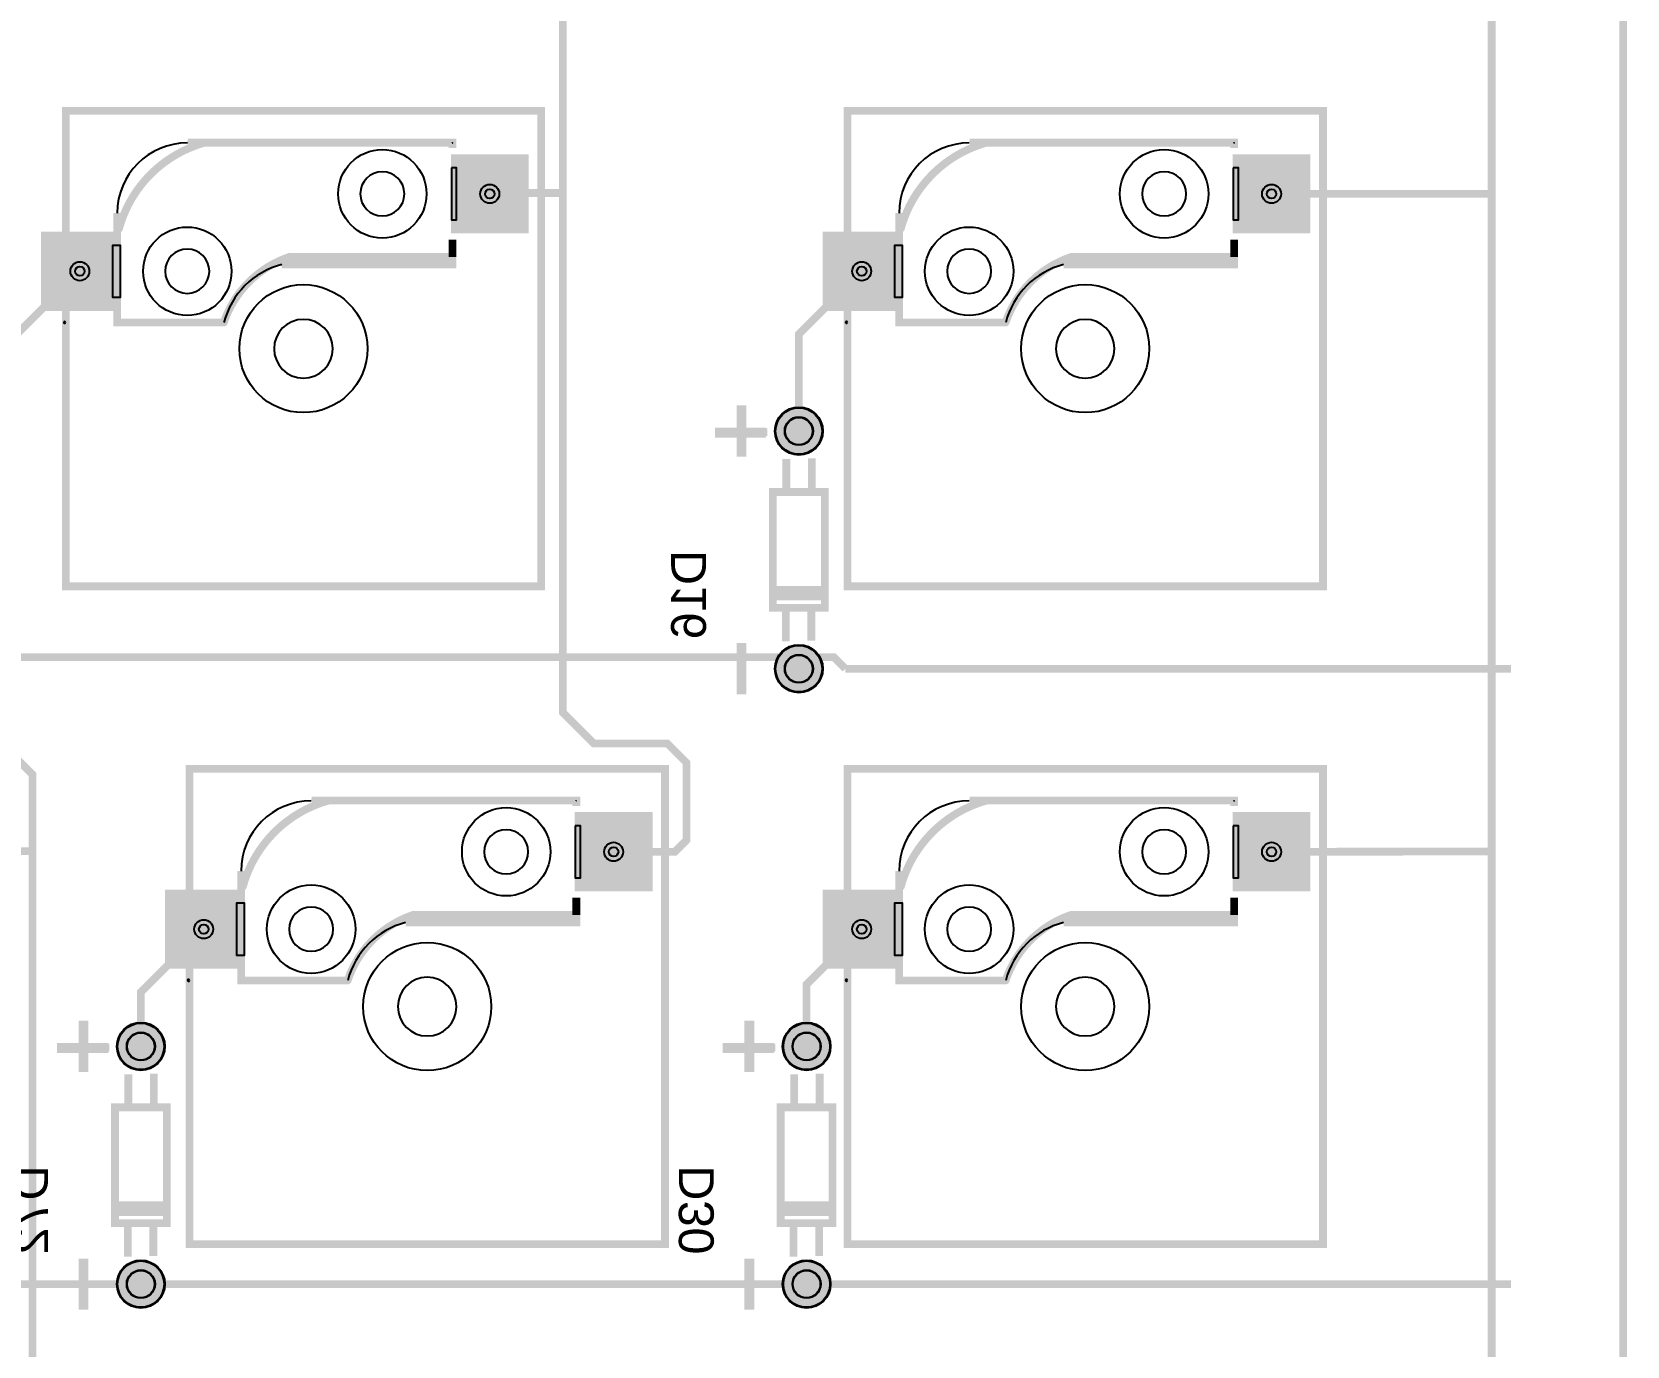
# Model space of a CAD drawing. Header units: millimetres. Extents: x -39 to 282, y -369 to -213.
# Drawn here: x 229.9 to 282.2, y -300.7 to -257.6 of the extents above; entities that cross this region are included whole.
import ezdxf

# ---------------------------------------------------------------- set-up
doc = ezdxf.new("R2010")
doc.units = ezdxf.units.MM
for name, color, linetype, true_color in [('BoardOutLine', 7, 'Continuous', 0xff00ff), ('BottomLayer', 7, 'Continuous', 0x0000ff), ('BottomPasteMaskLayer', 7, 'Continuous', 0x800000), ('BottomSilkLayer', 7, 'Continuous', 0x66cc33), ('BottomSolderMaskLayer', 7, 'Continuous', 0xaa00ff), ('Document', 7, 'Continuous', 0xffffff), ('Hole', 7, 'Continuous', 0x222222), ('Multi-Layer', 7, 'Continuous', 0xc0c0c0), ('TopLayer', 7, 'Continuous', 0xff0000), ('TopSilkLayer', 7, 'Continuous', 0xffcc00), ('TopSolderMaskLayer', 7, 'Continuous', 0x800080)]:
    doc.layers.add(name, color=color, linetype=linetype, true_color=true_color)
doc.styles.get("Standard").update_dxf_attribs({"font": 'arial.ttf'})

msp = doc.modelspace()

# ---------------------------------------------------------------- hatches: boundary and pattern name
at = {"layer": 'BottomLayer'}
for points in [[(243.625, -261.616), (246.125, -261.616), (246.125, -264.166), (243.625, -264.166)], [(269.279, -261.616), (271.779, -261.616), (271.779, -264.166), (269.279, -264.166)], [(243.776, -262.041), (243.776, -263.741), (245.376, -263.741), (245.376, -262.041), (243.776, -262.041)], [(269.43, -262.041), (269.43, -263.741), (271.03, -263.741), (271.03, -262.041), (269.43, -262.041)], [(230.175, -264.156), (232.675, -264.156), (232.675, -266.706), (230.175, -266.706)], [(255.83, -264.156), (258.33, -264.156), (258.33, -266.706), (255.83, -266.706)], [(230.926, -264.581), (230.926, -266.281), (232.526, -266.281), (232.526, -264.581), (230.926, -264.581)], [(256.58, -264.581), (256.58, -266.281), (258.18, -266.281), (258.18, -264.581), (256.58, -264.581)], [(247.689, -283.206), (250.189, -283.206), (250.189, -285.756), (247.689, -285.756)], [(247.84, -283.631), (247.84, -285.331), (249.44, -285.331), (249.44, -283.631), (247.84, -283.631)], [(269.279, -283.206), (271.779, -283.206), (271.779, -285.756), (269.279, -285.756)], [(269.43, -283.631), (269.43, -285.331), (271.03, -285.331), (271.03, -283.631), (269.43, -283.631)], [(234.239, -285.746), (236.739, -285.746), (236.739, -288.296), (234.239, -288.296)], [(255.83, -285.746), (258.33, -285.746), (258.33, -288.296), (255.83, -288.296)], [(234.99, -286.171), (234.99, -287.871), (236.59, -287.871), (236.59, -286.171), (234.99, -286.171)], [(256.58, -286.171), (256.58, -287.871), (258.18, -287.871), (258.18, -286.171), (256.58, -286.171)]]:
    msp.add_hatch(color=256, dxfattribs=at).paths.add_polyline_path(points)
at = {"layer": 'BottomPasteMaskLayer'}
for points in [[(243.625, -261.616), (246.125, -261.616), (246.125, -264.166), (243.625, -264.166)], [(269.279, -261.616), (271.779, -261.616), (271.779, -264.166), (269.279, -264.166)], [(230.175, -264.156), (232.675, -264.156), (232.675, -266.706), (230.175, -266.706)], [(255.83, -264.156), (258.33, -264.156), (258.33, -266.706), (255.83, -266.706)], [(247.689, -283.206), (250.189, -283.206), (250.189, -285.756), (247.689, -285.756)], [(269.279, -283.206), (271.779, -283.206), (271.779, -285.756), (269.279, -285.756)], [(234.239, -285.746), (236.739, -285.746), (236.739, -288.296), (234.239, -288.296)], [(255.83, -285.746), (258.33, -285.746), (258.33, -288.296), (255.83, -288.296)]]:
    msp.add_hatch(color=256, dxfattribs=at).paths.add_polyline_path(points)
at = {"layer": 'BottomSilkLayer'}
for points in [[(232.71, -264.159), (232.694, -264.158), (232.677, -264.155), (232.662, -264.15), (232.647, -264.142), (232.633, -264.133), (232.621, -264.122), (232.61, -264.11), (232.6, -264.096), (232.593, -264.081), (232.588, -264.065), (232.584, -264.049), (232.583, -264.032), (232.583, -264.032), (232.585, -264.014), (232.588, -263.997), (232.588, -263.997), (232.588, -263.997), (232.588, -263.997), (232.614, -263.907), (232.642, -263.818), (232.672, -263.729), (232.704, -263.641), (232.738, -263.554), (232.773, -263.468), (232.811, -263.382), (232.851, -263.297), (232.892, -263.213), (232.936, -263.131), (232.981, -263.049), (233.028, -262.968), (233.077, -262.888), (233.127, -262.809), (233.18, -262.732), (233.234, -262.656), (233.29, -262.581), (233.347, -262.507), (233.406, -262.434), (233.467, -262.363), (233.529, -262.294), (233.593, -262.225), (233.658, -262.158), (233.725, -262.093), (233.794, -262.029), (233.863, -261.967), (233.935, -261.906), (234.007, -261.847), (234.081, -261.789), (234.156, -261.734), (234.232, -261.68), (234.31, -261.627), (234.388, -261.577), (234.468, -261.528), (234.549, -261.481), (234.631, -261.435), (234.714, -261.392), (234.797, -261.351), (234.882, -261.311), (234.968, -261.273), (235.054, -261.237), (235.141, -261.204), (235.229, -261.172), (235.318, -261.142), (235.407, -261.114), (235.497, -261.088), (235.497, -261.088), (235.497, -261.088), (235.497, -261.088), (235.514, -261.084), (235.532, -261.083), (235.532, -261.083), (235.532, -261.083), (235.549, -261.084), (235.565, -261.088), (235.581, -261.093), (235.596, -261.1), (235.61, -261.11), (235.622, -261.12), (235.633, -261.133), (235.642, -261.147), (235.65, -261.162), (235.655, -261.177), (235.658, -261.194), (235.659, -261.21), (235.659, -261.21), (235.658, -261.227), (235.655, -261.243), (235.65, -261.259), (235.642, -261.274), (235.633, -261.288), (235.622, -261.3), (235.609, -261.311), (235.595, -261.32), (235.58, -261.328), (235.565, -261.333), (235.565, -261.333), (235.565, -261.333), (235.565, -261.333), (235.478, -261.358), (235.393, -261.385), (235.308, -261.413), (235.223, -261.444), (235.14, -261.477), (235.057, -261.511), (234.975, -261.548), (234.893, -261.586), (234.813, -261.626), (234.734, -261.668), (234.655, -261.712), (234.578, -261.758), (234.502, -261.805), (234.427, -261.854), (234.353, -261.905), (234.28, -261.958), (234.208, -262.012), (234.138, -262.067), (234.069, -262.125), (234.001, -262.184), (233.935, -262.244), (233.87, -262.306), (233.807, -262.37), (233.744, -262.435), (233.684, -262.501), (233.625, -262.569), (233.568, -262.638), (233.512, -262.708), (233.458, -262.78), (233.405, -262.853), (233.354, -262.927), (233.305, -263.002), (233.258, -263.078), (233.212, -263.155), (233.168, -263.234), (233.126, -263.313), (233.086, -263.393), (233.048, -263.475), (233.012, -263.557), (232.977, -263.639), (232.944, -263.723), (232.914, -263.807), (232.885, -263.892), (232.858, -263.978), (232.833, -264.064), (232.833, -264.064), (232.833, -264.064), (232.833, -264.064), (232.833, -264.064), (232.828, -264.08), (232.821, -264.095), (232.811, -264.109), (232.8, -264.122), (232.788, -264.133), (232.774, -264.142), (232.759, -264.149), (232.743, -264.155), (232.727, -264.158), (232.71, -264.159), (232.71, -264.159), (232.71, -264.159), (232.71, -264.159)], [(243.651, -261.084), (236.081, -261.084), (235.531, -261.084), (235.514, -261.085), (235.498, -261.088), (235.482, -261.093), (235.467, -261.101), (235.453, -261.11), (235.441, -261.121), (235.43, -261.133), (235.421, -261.147), (235.413, -261.162), (235.408, -261.178), (235.405, -261.194), (235.404, -261.211), (235.405, -261.227), (235.408, -261.243), (235.413, -261.259), (235.421, -261.274), (235.43, -261.288), (235.441, -261.3), (235.453, -261.311), (235.467, -261.321), (235.482, -261.328), (235.498, -261.333), (235.514, -261.336), (235.531, -261.338), (236.081, -261.338), (243.651, -261.338), (243.667, -261.336), (243.684, -261.333), (243.699, -261.328), (243.714, -261.321), (243.728, -261.311), (243.741, -261.3), (243.752, -261.288), (243.761, -261.274), (243.768, -261.259), (243.773, -261.243), (243.777, -261.227), (243.778, -261.211), (243.777, -261.194), (243.773, -261.178), (243.768, -261.162), (243.761, -261.147), (243.752, -261.133), (243.741, -261.121), (243.728, -261.11), (243.714, -261.101), (243.699, -261.093), (243.684, -261.088), (243.667, -261.085), (243.651, -261.084), (243.651, -261.084)], [(258.364, -264.159), (258.348, -264.158), (258.332, -264.155), (258.316, -264.15), (258.301, -264.142), (258.287, -264.133), (258.275, -264.122), (258.264, -264.11), (258.254, -264.096), (258.247, -264.081), (258.242, -264.065), (258.238, -264.049), (258.237, -264.032), (258.237, -264.032), (258.239, -264.014), (258.242, -263.997), (258.242, -263.997), (258.242, -263.997), (258.242, -263.997), (258.268, -263.907), (258.296, -263.818), (258.326, -263.729), (258.358, -263.641), (258.392, -263.554), (258.427, -263.468), (258.465, -263.382), (258.505, -263.297), (258.546, -263.213), (258.59, -263.131), (258.635, -263.049), (258.682, -262.968), (258.731, -262.888), (258.781, -262.809), (258.834, -262.732), (258.888, -262.656), (258.944, -262.581), (259.001, -262.507), (259.06, -262.434), (259.121, -262.363), (259.183, -262.294), (259.247, -262.225), (259.313, -262.158), (259.379, -262.093), (259.448, -262.029), (259.517, -261.967), (259.589, -261.906), (259.661, -261.847), (259.735, -261.789), (259.81, -261.734), (259.886, -261.68), (259.964, -261.627), (260.042, -261.577), (260.122, -261.528), (260.203, -261.481), (260.285, -261.435), (260.368, -261.392), (260.451, -261.351), (260.536, -261.311), (260.622, -261.273), (260.708, -261.237), (260.795, -261.204), (260.883, -261.172), (260.972, -261.142), (261.061, -261.114), (261.151, -261.088), (261.151, -261.088), (261.151, -261.088), (261.151, -261.088), (261.168, -261.084), (261.186, -261.083), (261.186, -261.083), (261.186, -261.083), (261.203, -261.084), (261.219, -261.088), (261.235, -261.093), (261.25, -261.1), (261.264, -261.11), (261.276, -261.12), (261.287, -261.133), (261.296, -261.147), (261.304, -261.162), (261.309, -261.177), (261.312, -261.194), (261.313, -261.21), (261.313, -261.21), (261.312, -261.227), (261.309, -261.243), (261.304, -261.259), (261.296, -261.274), (261.287, -261.288), (261.276, -261.3), (261.263, -261.311), (261.249, -261.32), (261.234, -261.328), (261.219, -261.333), (261.219, -261.333), (261.219, -261.333), (261.219, -261.333), (261.132, -261.358), (261.047, -261.385), (260.962, -261.413), (260.877, -261.444), (260.794, -261.477), (260.711, -261.511), (260.629, -261.548), (260.548, -261.586), (260.467, -261.626), (260.388, -261.668), (260.31, -261.712), (260.232, -261.758), (260.156, -261.805), (260.081, -261.854), (260.007, -261.905), (259.934, -261.958), (259.862, -262.012), (259.792, -262.067), (259.723, -262.125), (259.655, -262.184), (259.589, -262.244), (259.524, -262.306), (259.461, -262.37), (259.399, -262.435), (259.338, -262.501), (259.279, -262.569), (259.222, -262.638), (259.166, -262.708), (259.112, -262.78), (259.059, -262.853), (259.008, -262.927), (258.959, -263.002), (258.912, -263.078), (258.866, -263.155), (258.823, -263.234), (258.781, -263.313), (258.74, -263.393), (258.702, -263.475), (258.666, -263.557), (258.631, -263.639), (258.598, -263.723), (258.568, -263.807), (258.539, -263.892), (258.512, -263.978), (258.487, -264.064), (258.487, -264.064), (258.487, -264.064), (258.487, -264.064), (258.487, -264.064), (258.482, -264.08), (258.475, -264.095), (258.465, -264.109), (258.454, -264.122), (258.442, -264.133), (258.428, -264.142), (258.413, -264.149), (258.397, -264.155), (258.381, -264.158), (258.364, -264.159), (258.364, -264.159), (258.364, -264.159), (258.364, -264.159)], [(269.305, -261.084), (261.735, -261.084), (261.185, -261.084), (261.168, -261.085), (261.152, -261.088), (261.136, -261.093), (261.121, -261.101), (261.108, -261.11), (261.095, -261.121), (261.084, -261.133), (261.075, -261.147), (261.068, -261.162), (261.062, -261.178), (261.059, -261.194), (261.058, -261.211), (261.059, -261.227), (261.062, -261.243), (261.068, -261.259), (261.075, -261.274), (261.084, -261.288), (261.095, -261.3), (261.108, -261.311), (261.121, -261.321), (261.136, -261.328), (261.152, -261.333), (261.168, -261.336), (261.185, -261.338), (261.735, -261.338), (269.305, -261.338), (269.321, -261.336), (269.338, -261.333), (269.353, -261.328), (269.368, -261.321), (269.382, -261.311), (269.395, -261.3), (269.406, -261.288), (269.415, -261.274), (269.422, -261.259), (269.427, -261.243), (269.431, -261.227), (269.432, -261.211), (269.431, -261.194), (269.427, -261.178), (269.422, -261.162), (269.415, -261.147), (269.406, -261.133), (269.395, -261.121), (269.382, -261.11), (269.368, -261.101), (269.353, -261.093), (269.338, -261.088), (269.321, -261.085), (269.305, -261.084), (269.305, -261.084)], [(236.15, -267.24), (236.133, -267.239), (236.117, -267.236), (236.101, -267.23), (236.086, -267.223), (236.073, -267.214), (236.06, -267.203), (236.049, -267.19), (236.04, -267.177), (236.033, -267.162), (236.027, -267.146), (236.024, -267.13), (236.023, -267.113), (236.023, -267.113), (236.023, -267.113), (236.025, -267.091), (236.03, -267.07), (236.03, -267.07), (236.03, -267.07), (236.03, -267.07), (236.03, -267.07), (236.059, -266.989), (236.089, -266.909), (236.121, -266.829), (236.156, -266.75), (236.192, -266.672), (236.23, -266.595), (236.27, -266.519), (236.311, -266.443), (236.355, -266.369), (236.4, -266.296), (236.447, -266.224), (236.496, -266.153), (236.546, -266.084), (236.599, -266.015), (236.652, -265.948), (236.708, -265.882), (236.765, -265.818), (236.823, -265.755), (236.884, -265.693), (236.945, -265.633), (237.008, -265.575), (237.072, -265.518), (237.138, -265.462), (237.205, -265.408), (237.274, -265.356), (237.343, -265.306), (237.414, -265.257), (237.486, -265.21), (237.559, -265.165), (237.633, -265.121), (237.709, -265.079), (237.785, -265.04), (237.862, -265.002), (237.94, -264.965), (238.019, -264.931), (238.099, -264.899), (238.179, -264.869), (238.26, -264.84), (238.26, -264.84), (238.26, -264.84), (238.26, -264.84), (238.281, -264.835), (238.302, -264.833), (238.302, -264.833), (238.318, -264.834), (238.334, -264.838), (238.35, -264.843), (238.365, -264.85), (238.379, -264.86), (238.391, -264.871), (238.402, -264.883), (238.412, -264.897), (238.419, -264.912), (238.424, -264.927), (238.427, -264.944), (238.429, -264.96), (238.429, -264.96), (238.427, -264.978), (238.424, -264.995), (238.418, -265.012), (238.409, -265.028), (238.399, -265.042), (238.387, -265.055), (238.373, -265.065), (238.358, -265.074), (238.341, -265.081), (238.341, -265.081), (238.341, -265.081), (238.341, -265.081), (238.341, -265.081), (238.264, -265.108), (238.187, -265.137), (238.111, -265.168), (238.036, -265.201), (237.962, -265.235), (237.888, -265.272), (237.816, -265.31), (237.744, -265.35), (237.674, -265.392), (237.604, -265.436), (237.536, -265.481), (237.469, -265.528), (237.403, -265.577), (237.338, -265.627), (237.275, -265.679), (237.212, -265.733), (237.152, -265.788), (237.092, -265.844), (237.034, -265.902), (236.978, -265.962), (236.923, -266.022), (236.869, -266.085), (236.817, -266.148), (236.767, -266.213), (236.718, -266.279), (236.671, -266.346), (236.626, -266.414), (236.582, -266.484), (236.54, -266.554), (236.5, -266.626), (236.462, -266.698), (236.426, -266.772), (236.391, -266.846), (236.358, -266.921), (236.327, -266.997), (236.298, -267.074), (236.271, -267.151), (236.271, -267.151), (236.271, -267.151), (236.271, -267.151), (236.265, -267.166), (236.258, -267.18), (236.248, -267.193), (236.237, -267.205), (236.225, -267.215), (236.212, -267.224), (236.197, -267.231), (236.182, -267.236), (236.166, -267.239), (236.15, -267.24), (236.15, -267.24), (236.15, -267.24)], [(238.301, -265.088), (239.341, -265.088), (243.651, -265.088), (243.667, -265.087), (243.684, -265.083), (243.699, -265.078), (243.714, -265.071), (243.728, -265.061), (243.741, -265.051), (243.752, -265.038), (243.761, -265.024), (243.768, -265.009), (243.773, -264.994), (243.777, -264.977), (243.778, -264.961), (243.777, -264.944), (243.773, -264.928), (243.768, -264.912), (243.761, -264.897), (243.752, -264.883), (243.741, -264.871), (243.728, -264.86), (243.714, -264.851), (243.699, -264.843), (243.684, -264.838), (243.667, -264.835), (243.651, -264.834), (239.341, -264.834), (238.301, -264.834), (238.284, -264.835), (238.268, -264.838), (238.252, -264.843), (238.237, -264.851), (238.223, -264.86), (238.211, -264.871), (238.2, -264.883), (238.191, -264.897), (238.183, -264.912), (238.178, -264.928), (238.175, -264.944), (238.174, -264.961), (238.175, -264.977), (238.178, -264.994), (238.183, -265.009), (238.191, -265.024), (238.2, -265.038), (238.211, -265.051), (238.223, -265.061), (238.237, -265.071), (238.252, -265.078), (238.268, -265.083), (238.284, -265.087), (238.301, -265.088), (238.301, -265.088)], [(261.804, -267.24), (261.787, -267.239), (261.771, -267.236), (261.755, -267.23), (261.74, -267.223), (261.727, -267.214), (261.714, -267.203), (261.703, -267.19), (261.694, -267.177), (261.687, -267.162), (261.681, -267.146), (261.678, -267.13), (261.677, -267.113), (261.677, -267.113), (261.677, -267.113), (261.679, -267.091), (261.684, -267.07), (261.684, -267.07), (261.684, -267.07), (261.684, -267.07), (261.684, -267.07), (261.713, -266.989), (261.743, -266.909), (261.775, -266.829), (261.81, -266.75), (261.846, -266.672), (261.884, -266.595), (261.924, -266.519), (261.965, -266.443), (262.009, -266.369), (262.054, -266.296), (262.101, -266.224), (262.15, -266.153), (262.2, -266.084), (262.253, -266.015), (262.306, -265.948), (262.362, -265.882), (262.419, -265.818), (262.477, -265.755), (262.538, -265.693), (262.599, -265.633), (262.662, -265.575), (262.727, -265.518), (262.792, -265.462), (262.859, -265.408), (262.928, -265.356), (262.997, -265.306), (263.068, -265.257), (263.14, -265.21), (263.213, -265.165), (263.287, -265.121), (263.363, -265.079), (263.439, -265.04), (263.516, -265.002), (263.594, -264.965), (263.673, -264.931), (263.753, -264.899), (263.833, -264.869), (263.914, -264.84), (263.914, -264.84), (263.914, -264.84), (263.914, -264.84), (263.935, -264.835), (263.956, -264.833), (263.956, -264.833), (263.972, -264.834), (263.988, -264.838), (264.004, -264.843), (264.019, -264.85), (264.033, -264.86), (264.045, -264.871), (264.056, -264.883), (264.066, -264.897), (264.073, -264.912), (264.078, -264.927), (264.082, -264.944), (264.083, -264.96), (264.083, -264.96), (264.081, -264.978), (264.078, -264.995), (264.072, -265.012), (264.063, -265.028), (264.053, -265.042), (264.041, -265.055), (264.027, -265.065), (264.012, -265.074), (263.995, -265.081), (263.995, -265.081), (263.995, -265.081), (263.995, -265.081), (263.995, -265.081), (263.918, -265.108), (263.841, -265.137), (263.765, -265.168), (263.69, -265.201), (263.616, -265.235), (263.542, -265.272), (263.47, -265.31), (263.398, -265.35), (263.328, -265.392), (263.258, -265.436), (263.19, -265.481), (263.123, -265.528), (263.057, -265.577), (262.992, -265.627), (262.929, -265.679), (262.867, -265.733), (262.806, -265.788), (262.746, -265.844), (262.688, -265.902), (262.632, -265.962), (262.577, -266.022), (262.523, -266.085), (262.471, -266.148), (262.421, -266.213), (262.372, -266.279), (262.325, -266.346), (262.28, -266.414), (262.236, -266.484), (262.195, -266.554), (262.154, -266.626), (262.116, -266.698), (262.08, -266.772), (262.045, -266.846), (262.012, -266.921), (261.981, -266.997), (261.952, -267.074), (261.925, -267.151), (261.925, -267.151), (261.925, -267.151), (261.925, -267.151), (261.919, -267.166), (261.912, -267.18), (261.902, -267.193), (261.892, -267.205), (261.879, -267.215), (261.866, -267.224), (261.851, -267.231), (261.836, -267.236), (261.82, -267.239), (261.804, -267.24), (261.804, -267.24), (261.804, -267.24)], [(263.955, -265.088), (264.995, -265.088), (269.305, -265.088), (269.321, -265.087), (269.338, -265.083), (269.353, -265.078), (269.368, -265.071), (269.382, -265.061), (269.395, -265.051), (269.406, -265.038), (269.415, -265.024), (269.422, -265.009), (269.427, -264.994), (269.431, -264.977), (269.432, -264.961), (269.431, -264.944), (269.427, -264.928), (269.422, -264.912), (269.415, -264.897), (269.406, -264.883), (269.395, -264.871), (269.382, -264.86), (269.368, -264.851), (269.353, -264.843), (269.338, -264.838), (269.321, -264.835), (269.305, -264.834), (264.995, -264.834), (263.955, -264.834), (263.938, -264.835), (263.922, -264.838), (263.906, -264.843), (263.891, -264.851), (263.878, -264.86), (263.865, -264.871), (263.854, -264.883), (263.845, -264.897), (263.837, -264.912), (263.832, -264.928), (263.829, -264.944), (263.828, -264.961), (263.829, -264.977), (263.832, -264.994), (263.837, -265.009), (263.845, -265.024), (263.854, -265.038), (263.865, -265.051), (263.878, -265.061), (263.891, -265.071), (263.906, -265.078), (263.922, -265.083), (263.938, -265.087), (263.955, -265.088), (263.955, -265.088)], [(232.651, -267.238), (236.151, -267.238), (236.167, -267.237), (236.184, -267.233), (236.199, -267.228), (236.214, -267.221), (236.228, -267.211), (236.241, -267.2), (236.252, -267.188), (236.261, -267.174), (236.268, -267.159), (236.273, -267.143), (236.277, -267.127), (236.278, -267.111), (236.277, -267.094), (236.273, -267.078), (236.268, -267.062), (236.261, -267.047), (236.252, -267.033), (236.241, -267.021), (236.228, -267.01), (236.214, -267.001), (236.199, -266.993), (236.184, -266.988), (236.167, -266.985), (236.151, -266.984), (232.651, -266.984), (232.634, -266.985), (232.618, -266.988), (232.602, -266.993), (232.587, -267.001), (232.573, -267.01), (232.561, -267.021), (232.55, -267.033), (232.541, -267.047), (232.533, -267.062), (232.528, -267.078), (232.525, -267.094), (232.524, -267.111), (232.525, -267.127), (232.528, -267.143), (232.533, -267.159), (232.541, -267.174), (232.55, -267.188), (232.561, -267.2), (232.573, -267.211), (232.587, -267.221), (232.602, -267.228), (232.618, -267.233), (232.634, -267.237), (232.651, -267.238), (232.651, -267.238)], [(258.305, -267.238), (261.805, -267.238), (261.821, -267.237), (261.838, -267.233), (261.853, -267.228), (261.868, -267.221), (261.882, -267.211), (261.895, -267.2), (261.906, -267.188), (261.915, -267.174), (261.922, -267.159), (261.928, -267.143), (261.931, -267.127), (261.932, -267.111), (261.931, -267.094), (261.928, -267.078), (261.922, -267.062), (261.915, -267.047), (261.906, -267.033), (261.895, -267.021), (261.882, -267.01), (261.868, -267.001), (261.853, -266.993), (261.838, -266.988), (261.821, -266.985), (261.805, -266.984), (258.305, -266.984), (258.288, -266.985), (258.272, -266.988), (258.256, -266.993), (258.241, -267.001), (258.228, -267.01), (258.215, -267.021), (258.204, -267.033), (258.195, -267.047), (258.187, -267.062), (258.182, -267.078), (258.179, -267.094), (258.178, -267.111), (258.179, -267.127), (258.182, -267.143), (258.187, -267.159), (258.195, -267.174), (258.204, -267.188), (258.215, -267.2), (258.228, -267.211), (258.241, -267.221), (258.256, -267.228), (258.272, -267.233), (258.288, -267.237), (258.305, -267.238), (258.305, -267.238)], [(254.167, -275.765), (254.167, -276.225), (254.157, -276.235), (255.837, -276.235), (255.867, -276.205), (255.867, -275.795), (255.867, -275.755)], [(236.774, -285.749), (236.758, -285.748), (236.741, -285.745), (236.726, -285.74), (236.711, -285.732), (236.697, -285.723), (236.685, -285.712), (236.674, -285.7), (236.664, -285.686), (236.657, -285.671), (236.652, -285.655), (236.648, -285.639), (236.647, -285.622), (236.647, -285.622), (236.649, -285.604), (236.652, -285.587), (236.652, -285.587), (236.652, -285.587), (236.652, -285.587), (236.678, -285.497), (236.706, -285.408), (236.736, -285.319), (236.768, -285.231), (236.802, -285.144), (236.837, -285.058), (236.875, -284.972), (236.915, -284.887), (236.956, -284.803), (237, -284.721), (237.045, -284.639), (237.092, -284.558), (237.141, -284.478), (237.191, -284.4), (237.244, -284.322), (237.298, -284.246), (237.354, -284.171), (237.411, -284.097), (237.47, -284.024), (237.531, -283.953), (237.593, -283.884), (237.657, -283.815), (237.723, -283.748), (237.789, -283.683), (237.858, -283.619), (237.927, -283.557), (237.999, -283.496), (238.071, -283.437), (238.145, -283.379), (238.22, -283.324), (238.296, -283.27), (238.374, -283.217), (238.452, -283.167), (238.532, -283.118), (238.613, -283.071), (238.695, -283.025), (238.778, -282.982), (238.861, -282.941), (238.946, -282.901), (239.032, -282.863), (239.118, -282.827), (239.205, -282.794), (239.293, -282.762), (239.382, -282.732), (239.471, -282.704), (239.561, -282.678), (239.561, -282.678), (239.561, -282.678), (239.561, -282.678), (239.578, -282.675), (239.596, -282.673), (239.596, -282.673), (239.596, -282.673), (239.613, -282.674), (239.629, -282.678), (239.645, -282.683), (239.66, -282.69), (239.674, -282.7), (239.686, -282.711), (239.697, -282.723), (239.706, -282.737), (239.714, -282.752), (239.719, -282.767), (239.722, -282.784), (239.723, -282.8), (239.723, -282.8), (239.722, -282.817), (239.719, -282.833), (239.714, -282.849), (239.706, -282.864), (239.697, -282.878), (239.686, -282.89), (239.673, -282.901), (239.659, -282.91), (239.644, -282.918), (239.629, -282.923), (239.629, -282.923), (239.629, -282.923), (239.629, -282.923), (239.542, -282.948), (239.457, -282.975), (239.372, -283.003), (239.287, -283.034), (239.204, -283.067), (239.121, -283.101), (239.039, -283.138), (238.957, -283.176), (238.877, -283.216), (238.798, -283.258), (238.719, -283.302), (238.642, -283.348), (238.566, -283.395), (238.491, -283.444), (238.417, -283.495), (238.344, -283.548), (238.272, -283.602), (238.202, -283.658), (238.133, -283.715), (238.065, -283.774), (237.999, -283.834), (237.934, -283.896), (237.871, -283.96), (237.809, -284.025), (237.748, -284.091), (237.689, -284.159), (237.632, -284.228), (237.576, -284.298), (237.522, -284.37), (237.469, -284.443), (237.418, -284.517), (237.369, -284.592), (237.322, -284.668), (237.276, -284.745), (237.232, -284.824), (237.19, -284.903), (237.15, -284.983), (237.112, -285.065), (237.076, -285.147), (237.041, -285.229), (237.008, -285.313), (236.978, -285.397), (236.949, -285.483), (236.922, -285.568), (236.897, -285.654), (236.897, -285.654), (236.897, -285.654), (236.897, -285.654), (236.897, -285.654), (236.892, -285.67), (236.885, -285.685), (236.875, -285.699), (236.864, -285.712), (236.852, -285.723), (236.838, -285.732), (236.823, -285.74), (236.807, -285.745), (236.791, -285.748), (236.774, -285.749), (236.774, -285.749), (236.774, -285.749), (236.774, -285.749)], [(247.715, -282.674), (240.145, -282.674), (239.595, -282.674), (239.578, -282.675), (239.562, -282.678), (239.546, -282.683), (239.531, -282.691), (239.517, -282.7), (239.505, -282.711), (239.494, -282.723), (239.485, -282.737), (239.477, -282.752), (239.472, -282.768), (239.469, -282.784), (239.468, -282.801), (239.469, -282.817), (239.472, -282.833), (239.477, -282.849), (239.485, -282.864), (239.494, -282.878), (239.505, -282.89), (239.517, -282.901), (239.531, -282.911), (239.546, -282.918), (239.562, -282.923), (239.578, -282.927), (239.595, -282.928), (240.145, -282.928), (247.715, -282.928), (247.731, -282.927), (247.748, -282.923), (247.763, -282.918), (247.778, -282.911), (247.792, -282.901), (247.805, -282.89), (247.816, -282.878), (247.825, -282.864), (247.832, -282.849), (247.837, -282.833), (247.841, -282.817), (247.842, -282.801), (247.841, -282.784), (247.837, -282.768), (247.832, -282.752), (247.825, -282.737), (247.816, -282.723), (247.805, -282.711), (247.792, -282.7), (247.778, -282.691), (247.763, -282.683), (247.748, -282.678), (247.731, -282.675), (247.715, -282.674), (247.715, -282.674)], [(258.364, -285.749), (258.348, -285.748), (258.332, -285.745), (258.316, -285.74), (258.301, -285.732), (258.287, -285.723), (258.275, -285.712), (258.264, -285.7), (258.254, -285.686), (258.247, -285.671), (258.242, -285.655), (258.238, -285.639), (258.237, -285.622), (258.237, -285.622), (258.239, -285.604), (258.242, -285.587), (258.242, -285.587), (258.242, -285.587), (258.242, -285.587), (258.268, -285.497), (258.296, -285.408), (258.326, -285.319), (258.358, -285.231), (258.392, -285.144), (258.427, -285.058), (258.465, -284.972), (258.505, -284.887), (258.546, -284.803), (258.59, -284.721), (258.635, -284.639), (258.682, -284.558), (258.731, -284.478), (258.781, -284.4), (258.834, -284.322), (258.888, -284.246), (258.944, -284.171), (259.001, -284.097), (259.06, -284.024), (259.121, -283.953), (259.183, -283.884), (259.247, -283.815), (259.313, -283.748), (259.379, -283.683), (259.448, -283.619), (259.517, -283.557), (259.589, -283.496), (259.661, -283.437), (259.735, -283.379), (259.81, -283.324), (259.886, -283.27), (259.964, -283.217), (260.042, -283.167), (260.122, -283.118), (260.203, -283.071), (260.285, -283.025), (260.368, -282.982), (260.451, -282.941), (260.536, -282.901), (260.622, -282.863), (260.708, -282.827), (260.795, -282.794), (260.883, -282.762), (260.972, -282.732), (261.061, -282.704), (261.151, -282.678), (261.151, -282.678), (261.151, -282.678), (261.151, -282.678), (261.168, -282.675), (261.186, -282.673), (261.186, -282.673), (261.186, -282.673), (261.203, -282.674), (261.219, -282.678), (261.235, -282.683), (261.25, -282.69), (261.264, -282.7), (261.276, -282.711), (261.287, -282.723), (261.296, -282.737), (261.304, -282.752), (261.309, -282.767), (261.312, -282.784), (261.313, -282.8), (261.313, -282.8), (261.312, -282.817), (261.309, -282.833), (261.304, -282.849), (261.296, -282.864), (261.287, -282.878), (261.276, -282.89), (261.263, -282.901), (261.249, -282.91), (261.234, -282.918), (261.219, -282.923), (261.219, -282.923), (261.219, -282.923), (261.219, -282.923), (261.132, -282.948), (261.047, -282.975), (260.962, -283.003), (260.877, -283.034), (260.794, -283.067), (260.711, -283.101), (260.629, -283.138), (260.548, -283.176), (260.467, -283.216), (260.388, -283.258), (260.31, -283.302), (260.232, -283.348), (260.156, -283.395), (260.081, -283.444), (260.007, -283.495), (259.934, -283.548), (259.862, -283.602), (259.792, -283.658), (259.723, -283.715), (259.655, -283.774), (259.589, -283.834), (259.524, -283.896), (259.461, -283.96), (259.399, -284.025), (259.338, -284.091), (259.279, -284.159), (259.222, -284.228), (259.166, -284.298), (259.112, -284.37), (259.059, -284.443), (259.008, -284.517), (258.959, -284.592), (258.912, -284.668), (258.866, -284.745), (258.823, -284.824), (258.781, -284.903), (258.74, -284.983), (258.702, -285.065), (258.666, -285.147), (258.631, -285.229), (258.598, -285.313), (258.568, -285.397), (258.539, -285.483), (258.512, -285.568), (258.487, -285.654), (258.487, -285.654), (258.487, -285.654), (258.487, -285.654), (258.487, -285.654), (258.482, -285.67), (258.475, -285.685), (258.465, -285.699), (258.454, -285.712), (258.442, -285.723), (258.428, -285.732), (258.413, -285.74), (258.397, -285.745), (258.381, -285.748), (258.364, -285.749), (258.364, -285.749), (258.364, -285.749), (258.364, -285.749)], [(269.305, -282.674), (261.735, -282.674), (261.185, -282.674), (261.168, -282.675), (261.152, -282.678), (261.136, -282.683), (261.121, -282.691), (261.108, -282.7), (261.095, -282.711), (261.084, -282.723), (261.075, -282.737), (261.068, -282.752), (261.062, -282.768), (261.059, -282.784), (261.058, -282.801), (261.059, -282.817), (261.062, -282.833), (261.068, -282.849), (261.075, -282.864), (261.084, -282.878), (261.095, -282.89), (261.108, -282.901), (261.121, -282.911), (261.136, -282.918), (261.152, -282.923), (261.168, -282.927), (261.185, -282.928), (261.735, -282.928), (269.305, -282.928), (269.321, -282.927), (269.338, -282.923), (269.353, -282.918), (269.368, -282.911), (269.382, -282.901), (269.395, -282.89), (269.406, -282.878), (269.415, -282.864), (269.422, -282.849), (269.427, -282.833), (269.431, -282.817), (269.432, -282.801), (269.431, -282.784), (269.427, -282.768), (269.422, -282.752), (269.415, -282.737), (269.406, -282.723), (269.395, -282.711), (269.382, -282.7), (269.368, -282.691), (269.353, -282.683), (269.338, -282.678), (269.321, -282.675), (269.305, -282.674), (269.305, -282.674)], [(240.214, -288.83), (240.197, -288.829), (240.181, -288.826), (240.165, -288.821), (240.15, -288.813), (240.137, -288.804), (240.124, -288.793), (240.113, -288.781), (240.104, -288.767), (240.097, -288.752), (240.091, -288.736), (240.088, -288.72), (240.087, -288.703), (240.087, -288.703), (240.087, -288.703), (240.089, -288.681), (240.094, -288.66), (240.094, -288.66), (240.094, -288.66), (240.094, -288.66), (240.094, -288.66), (240.123, -288.579), (240.153, -288.499), (240.185, -288.419), (240.22, -288.34), (240.256, -288.262), (240.294, -288.185), (240.334, -288.109), (240.375, -288.033), (240.419, -287.959), (240.464, -287.886), (240.511, -287.814), (240.56, -287.743), (240.61, -287.674), (240.663, -287.605), (240.716, -287.538), (240.772, -287.472), (240.829, -287.408), (240.887, -287.345), (240.948, -287.283), (241.009, -287.223), (241.072, -287.165), (241.136, -287.108), (241.202, -287.052), (241.269, -286.999), (241.338, -286.946), (241.407, -286.896), (241.478, -286.847), (241.55, -286.8), (241.623, -286.755), (241.697, -286.711), (241.773, -286.669), (241.849, -286.63), (241.926, -286.592), (242.004, -286.555), (242.083, -286.521), (242.163, -286.489), (242.243, -286.459), (242.324, -286.43), (242.324, -286.43), (242.324, -286.43), (242.324, -286.43), (242.345, -286.425), (242.366, -286.423), (242.366, -286.423), (242.382, -286.424), (242.398, -286.428), (242.414, -286.433), (242.429, -286.44), (242.443, -286.45), (242.455, -286.461), (242.466, -286.473), (242.476, -286.487), (242.483, -286.502), (242.488, -286.518), (242.491, -286.534), (242.493, -286.55), (242.493, -286.55), (242.491, -286.568), (242.488, -286.585), (242.482, -286.602), (242.473, -286.618), (242.463, -286.632), (242.451, -286.645), (242.437, -286.656), (242.422, -286.664), (242.405, -286.671), (242.405, -286.671), (242.405, -286.671), (242.405, -286.671), (242.405, -286.671), (242.328, -286.698), (242.251, -286.727), (242.175, -286.758), (242.1, -286.791), (242.026, -286.825), (241.952, -286.862), (241.88, -286.9), (241.808, -286.94), (241.738, -286.982), (241.668, -287.026), (241.6, -287.071), (241.533, -287.118), (241.467, -287.167), (241.402, -287.217), (241.339, -287.269), (241.276, -287.323), (241.216, -287.378), (241.156, -287.434), (241.098, -287.492), (241.042, -287.552), (240.987, -287.612), (240.933, -287.675), (240.881, -287.738), (240.831, -287.803), (240.782, -287.869), (240.735, -287.936), (240.69, -288.004), (240.646, -288.074), (240.604, -288.144), (240.564, -288.216), (240.526, -288.288), (240.49, -288.362), (240.455, -288.436), (240.422, -288.511), (240.391, -288.587), (240.362, -288.664), (240.335, -288.741), (240.335, -288.741), (240.335, -288.741), (240.335, -288.741), (240.329, -288.756), (240.322, -288.77), (240.312, -288.783), (240.301, -288.795), (240.289, -288.806), (240.276, -288.814), (240.261, -288.821), (240.246, -288.826), (240.23, -288.829), (240.214, -288.83), (240.214, -288.83), (240.214, -288.83)], [(242.365, -286.678), (243.405, -286.678), (247.715, -286.678), (247.731, -286.677), (247.748, -286.673), (247.763, -286.668), (247.778, -286.661), (247.792, -286.652), (247.805, -286.641), (247.816, -286.628), (247.825, -286.614), (247.832, -286.599), (247.837, -286.584), (247.841, -286.567), (247.842, -286.551), (247.841, -286.534), (247.837, -286.518), (247.832, -286.502), (247.825, -286.487), (247.816, -286.473), (247.805, -286.461), (247.792, -286.45), (247.778, -286.441), (247.763, -286.433), (247.748, -286.428), (247.731, -286.425), (247.715, -286.424), (243.405, -286.424), (242.365, -286.424), (242.348, -286.425), (242.332, -286.428), (242.316, -286.433), (242.301, -286.441), (242.287, -286.45), (242.275, -286.461), (242.264, -286.473), (242.255, -286.487), (242.247, -286.502), (242.242, -286.518), (242.239, -286.534), (242.238, -286.551), (242.239, -286.567), (242.242, -286.584), (242.247, -286.599), (242.255, -286.614), (242.264, -286.628), (242.275, -286.641), (242.287, -286.652), (242.301, -286.661), (242.316, -286.668), (242.332, -286.673), (242.348, -286.677), (242.365, -286.678), (242.365, -286.678)], [(261.804, -288.83), (261.787, -288.829), (261.771, -288.826), (261.755, -288.821), (261.74, -288.813), (261.727, -288.804), (261.714, -288.793), (261.703, -288.781), (261.694, -288.767), (261.687, -288.752), (261.681, -288.736), (261.678, -288.72), (261.677, -288.703), (261.677, -288.703), (261.677, -288.703), (261.679, -288.681), (261.684, -288.66), (261.684, -288.66), (261.684, -288.66), (261.684, -288.66), (261.684, -288.66), (261.713, -288.579), (261.743, -288.499), (261.775, -288.419), (261.81, -288.34), (261.846, -288.262), (261.884, -288.185), (261.924, -288.109), (261.965, -288.033), (262.009, -287.959), (262.054, -287.886), (262.101, -287.814), (262.15, -287.743), (262.2, -287.674), (262.253, -287.605), (262.306, -287.538), (262.362, -287.472), (262.419, -287.408), (262.477, -287.345), (262.538, -287.283), (262.599, -287.223), (262.662, -287.165), (262.727, -287.108), (262.792, -287.052), (262.859, -286.999), (262.928, -286.946), (262.997, -286.896), (263.068, -286.847), (263.14, -286.8), (263.213, -286.755), (263.287, -286.711), (263.363, -286.669), (263.439, -286.63), (263.516, -286.592), (263.594, -286.555), (263.673, -286.521), (263.753, -286.489), (263.833, -286.459), (263.914, -286.43), (263.914, -286.43), (263.914, -286.43), (263.914, -286.43), (263.935, -286.425), (263.956, -286.423), (263.956, -286.423), (263.972, -286.424), (263.988, -286.428), (264.004, -286.433), (264.019, -286.44), (264.033, -286.45), (264.045, -286.461), (264.056, -286.473), (264.066, -286.487), (264.073, -286.502), (264.078, -286.518), (264.082, -286.534), (264.083, -286.55), (264.083, -286.55), (264.081, -286.568), (264.078, -286.585), (264.072, -286.602), (264.063, -286.618), (264.053, -286.632), (264.041, -286.645), (264.027, -286.656), (264.012, -286.664), (263.995, -286.671), (263.995, -286.671), (263.995, -286.671), (263.995, -286.671), (263.995, -286.671), (263.918, -286.698), (263.841, -286.727), (263.765, -286.758), (263.69, -286.791), (263.616, -286.825), (263.542, -286.862), (263.47, -286.9), (263.398, -286.94), (263.328, -286.982), (263.258, -287.026), (263.19, -287.071), (263.123, -287.118), (263.057, -287.167), (262.992, -287.217), (262.929, -287.269), (262.867, -287.323), (262.806, -287.378), (262.746, -287.434), (262.688, -287.492), (262.632, -287.552), (262.577, -287.612), (262.523, -287.675), (262.471, -287.738), (262.421, -287.803), (262.372, -287.869), (262.325, -287.936), (262.28, -288.004), (262.236, -288.074), (262.195, -288.144), (262.154, -288.216), (262.116, -288.288), (262.08, -288.362), (262.045, -288.436), (262.012, -288.511), (261.981, -288.587), (261.952, -288.664), (261.925, -288.741), (261.925, -288.741), (261.925, -288.741), (261.925, -288.741), (261.919, -288.756), (261.912, -288.77), (261.902, -288.783), (261.892, -288.795), (261.879, -288.806), (261.866, -288.814), (261.851, -288.821), (261.836, -288.826), (261.82, -288.829), (261.804, -288.83), (261.804, -288.83), (261.804, -288.83)], [(263.955, -286.678), (264.995, -286.678), (269.305, -286.678), (269.321, -286.677), (269.338, -286.673), (269.353, -286.668), (269.368, -286.661), (269.382, -286.652), (269.395, -286.641), (269.406, -286.628), (269.415, -286.614), (269.422, -286.599), (269.427, -286.584), (269.431, -286.567), (269.432, -286.551), (269.431, -286.534), (269.427, -286.518), (269.422, -286.502), (269.415, -286.487), (269.406, -286.473), (269.395, -286.461), (269.382, -286.45), (269.368, -286.441), (269.353, -286.433), (269.338, -286.428), (269.321, -286.425), (269.305, -286.424), (264.995, -286.424), (263.955, -286.424), (263.938, -286.425), (263.922, -286.428), (263.906, -286.433), (263.891, -286.441), (263.878, -286.45), (263.865, -286.461), (263.854, -286.473), (263.845, -286.487), (263.837, -286.502), (263.832, -286.518), (263.829, -286.534), (263.828, -286.551), (263.829, -286.567), (263.832, -286.584), (263.837, -286.599), (263.845, -286.614), (263.854, -286.628), (263.865, -286.641), (263.878, -286.652), (263.891, -286.661), (263.906, -286.668), (263.922, -286.673), (263.938, -286.677), (263.955, -286.678), (263.955, -286.678)], [(236.715, -288.828), (240.215, -288.828), (240.231, -288.827), (240.248, -288.823), (240.263, -288.818), (240.278, -288.811), (240.292, -288.801), (240.305, -288.79), (240.316, -288.778), (240.325, -288.764), (240.332, -288.749), (240.337, -288.734), (240.341, -288.717), (240.342, -288.701), (240.341, -288.684), (240.337, -288.668), (240.332, -288.652), (240.325, -288.637), (240.316, -288.623), (240.305, -288.611), (240.292, -288.6), (240.278, -288.591), (240.263, -288.583), (240.248, -288.578), (240.231, -288.575), (240.215, -288.574), (236.715, -288.574), (236.698, -288.575), (236.682, -288.578), (236.666, -288.583), (236.651, -288.591), (236.637, -288.6), (236.625, -288.611), (236.614, -288.623), (236.605, -288.637), (236.597, -288.652), (236.592, -288.668), (236.589, -288.684), (236.588, -288.701), (236.589, -288.717), (236.592, -288.734), (236.597, -288.749), (236.605, -288.764), (236.614, -288.778), (236.625, -288.79), (236.637, -288.801), (236.651, -288.811), (236.666, -288.818), (236.682, -288.823), (236.698, -288.827), (236.715, -288.828), (236.715, -288.828)], [(258.305, -288.828), (261.805, -288.828), (261.821, -288.827), (261.838, -288.823), (261.853, -288.818), (261.868, -288.811), (261.882, -288.801), (261.895, -288.79), (261.906, -288.778), (261.915, -288.764), (261.922, -288.749), (261.928, -288.734), (261.931, -288.717), (261.932, -288.701), (261.931, -288.684), (261.928, -288.668), (261.922, -288.652), (261.915, -288.637), (261.906, -288.623), (261.895, -288.611), (261.882, -288.6), (261.868, -288.591), (261.853, -288.583), (261.838, -288.578), (261.821, -288.575), (261.805, -288.574), (258.305, -288.574), (258.288, -288.575), (258.272, -288.578), (258.256, -288.583), (258.241, -288.591), (258.228, -288.6), (258.215, -288.611), (258.204, -288.623), (258.195, -288.637), (258.187, -288.652), (258.182, -288.668), (258.179, -288.684), (258.178, -288.701), (258.179, -288.717), (258.182, -288.734), (258.187, -288.749), (258.195, -288.764), (258.204, -288.778), (258.215, -288.79), (258.228, -288.801), (258.241, -288.811), (258.256, -288.818), (258.272, -288.823), (258.288, -288.827), (258.305, -288.828), (258.305, -288.828)], [(232.576, -295.958), (232.576, -296.418), (232.566, -296.428), (234.246, -296.428), (234.276, -296.398), (234.276, -295.988), (234.276, -295.948)], [(254.421, -295.958), (254.421, -296.418), (254.411, -296.428), (256.091, -296.428), (256.121, -296.398), (256.121, -295.988), (256.121, -295.948)]]:
    msp.add_hatch(color=256, dxfattribs=at).paths.add_polyline_path(points)
at = {"layer": 'BottomSolderMaskLayer'}
for points in [[(243.6, -261.59), (246.151, -261.59), (246.151, -264.191), (243.6, -264.191)], [(269.254, -261.59), (271.805, -261.59), (271.805, -264.191), (269.254, -264.191)], [(230.15, -264.13), (232.701, -264.13), (232.701, -266.731), (230.15, -266.731)], [(255.804, -264.13), (258.355, -264.13), (258.355, -266.731), (255.804, -266.731)], [(254.23, -270.675, 1), (255.804, -270.675, 1)], [(254.23, -278.474, 1), (255.804, -278.474, 1)], [(247.664, -283.18), (250.215, -283.18), (250.215, -285.781), (247.664, -285.781)], [(269.254, -283.18), (271.805, -283.18), (271.805, -285.781), (269.254, -285.781)], [(234.214, -285.72), (236.765, -285.72), (236.765, -288.321), (234.214, -288.321)], [(255.804, -285.72), (258.355, -285.72), (258.355, -288.321), (255.804, -288.321)], [(232.639, -290.868, 1), (234.213, -290.868, 1)], [(254.484, -290.868, 1), (256.058, -290.868, 1)], [(232.639, -298.668, 1), (234.213, -298.668, 1)], [(254.484, -298.668, 1), (256.058, -298.668, 1)]]:
    msp.add_hatch(color=256, dxfattribs=at).paths.add_polyline_path(points)
at = {"layer": 'Document'}
for points in [[(253.297, -269.835), (252.977, -269.835), (252.977, -271.515), (253.297, -271.515)], [(253.944, -270.887), (253.944, -270.567), (252.264, -270.567), (252.264, -270.887)], [(253.297, -277.635), (252.977, -277.635), (252.977, -279.315), (253.297, -279.315)], [(231.707, -290.028), (231.387, -290.028), (231.387, -291.708), (231.707, -291.708)], [(253.551, -290.028), (253.231, -290.028), (253.231, -291.708), (253.551, -291.708)], [(232.354, -291.08), (232.354, -290.76), (230.674, -290.76), (230.674, -291.08)], [(254.198, -291.08), (254.198, -290.76), (252.518, -290.76), (252.518, -291.08)], [(231.706, -297.828), (231.386, -297.828), (231.386, -299.508), (231.706, -299.508)], [(253.551, -297.828), (253.231, -297.828), (253.231, -299.508), (253.551, -299.508)]]:
    msp.add_hatch(color=256, dxfattribs=at).paths.add_polyline_path(points)
at = {"layer": 'Multi-Layer'}
for points in [[(254.255, -270.675, 1), (255.779, -270.675, 1)], [(254.255, -278.474, 1), (255.779, -278.474, 1)], [(232.664, -290.868, 1), (234.188, -290.868, 1)], [(254.509, -290.868, 1), (256.033, -290.868, 1)], [(232.664, -298.668, 1), (234.188, -298.668, 1)], [(254.509, -298.668, 1), (256.033, -298.668, 1)]]:
    msp.add_hatch(color=256, dxfattribs=at).paths.add_polyline_path(points)
at = {"layer": 'TopSolderMaskLayer'}
for points in [[(254.23, -270.675, 1), (255.804, -270.675, 1)], [(254.23, -278.474, 1), (255.804, -278.474, 1)], [(232.639, -290.868, 1), (234.213, -290.868, 1)], [(254.484, -290.868, 1), (256.058, -290.868, 1)], [(232.639, -298.668, 1), (234.213, -298.668, 1)], [(254.484, -298.668, 1), (256.058, -298.668, 1)]]:
    msp.add_hatch(color=256, dxfattribs=at).paths.add_polyline_path(points)

# ---------------------------------------------------------------- linework, layer by layer
at = {"layer": 'BoardOutLine', "const_width": 0.254}
msp.add_lwpolyline([(-38.989, -213.36), (-10.16, -213.36), (282.068, -213.36), (282.068, -368.555), (-4.191, -368.428), (-38.989, -368.428)], dxfattribs=at)
at = {"layer": 'BottomLayer', "const_width": 0.254}
for points in [[(256.541, -278.474), (256.16, -278.093), (228.092, -278.093)], [(256.541, -278.474), (278.385, -278.474)], [(233.68, -298.668), (211.836, -298.668)], [(256.541, -298.668), (233.68, -298.668)], [(256.541, -298.668), (278.385, -298.668)]]:
    msp.add_lwpolyline(points, dxfattribs=at)
at = {"layer": 'BottomLayer'}
for centre in [(230.925, -267.11), (256.579, -267.11), (234.989, -288.7), (256.579, -288.7)]:
    msp.add_arc(centre, 0.03, 359.9073, 349.7038, dxfattribs=at)
at = {"layer": 'BottomSilkLayer', "const_width": 0.254}
for points in [[(243.651, -261.385), (243.651, -261.211), (234.964, -261.211)], [(269.305, -261.385), (269.305, -261.211), (260.618, -261.211)], [(232.651, -263.524), (232.651, -266.937), (232.651, -267.111), (236.151, -267.111)], [(258.305, -263.524), (258.305, -266.937), (258.305, -267.111), (261.805, -267.111)], [(243.651, -264.961), (243.651, -264.397)], [(269.305, -264.961), (269.305, -264.397)], [(238.051, -265.211), (238.301, -265.211), (239.341, -265.211), (243.651, -265.211), (243.651, -264.961)], [(263.705, -265.211), (263.955, -265.211), (264.995, -265.211), (269.305, -265.211), (269.305, -264.961)], [(253.147, -269.935), (253.147, -271.405)], [(252.347, -270.715), (253.987, -270.715)], [(254.606, -272.614), (254.606, -271.594)], [(255.446, -272.574), (255.446, -271.574)], [(254.587, -276.575), (254.587, -277.575)], [(255.427, -276.535), (255.427, -277.555)], [(253.127, -277.705), (253.127, -279.205)], [(247.715, -282.975), (247.715, -282.801), (239.028, -282.801)], [(269.305, -282.975), (269.305, -282.801), (260.618, -282.801)], [(236.715, -285.114), (236.715, -288.527), (236.715, -288.701), (240.215, -288.701)], [(258.305, -285.114), (258.305, -288.527), (258.305, -288.701), (261.805, -288.701)], [(247.715, -286.551), (247.715, -285.987)], [(269.305, -286.551), (269.305, -285.987)], [(242.115, -286.801), (242.365, -286.801), (243.405, -286.801), (247.715, -286.801), (247.715, -286.551)], [(263.705, -286.801), (263.955, -286.801), (264.995, -286.801), (269.305, -286.801), (269.305, -286.551)], [(231.556, -290.128), (231.556, -291.598)], [(253.401, -290.128), (253.401, -291.598)], [(230.756, -290.908), (232.396, -290.908)], [(252.601, -290.908), (254.241, -290.908)], [(233.016, -292.807), (233.016, -291.787)], [(233.856, -292.767), (233.856, -291.767)], [(254.86, -292.807), (254.86, -291.787)], [(255.7, -292.767), (255.7, -291.767)], [(232.996, -296.768), (232.996, -297.768)], [(233.836, -296.728), (233.836, -297.748)], [(254.841, -296.768), (254.841, -297.768)], [(255.681, -296.728), (255.681, -297.748)], [(231.536, -297.898), (231.536, -299.398)], [(253.381, -297.898), (253.381, -299.398)]]:
    msp.add_lwpolyline(points, dxfattribs=at)
at = {"layer": 'BottomSilkLayer'}
for points in [[(243.616, -262.041), (243.616, -263.741), (243.786, -263.741), (243.786, -262.041), (243.616, -262.041)], [(269.27, -262.041), (269.27, -263.741), (269.44, -263.741), (269.44, -262.041), (269.27, -262.041)], [(232.501, -266.281), (232.761, -266.281), (232.761, -264.581), (232.501, -264.581), (232.501, -266.281), (232.501, -266.281)], [(258.155, -266.281), (258.415, -266.281), (258.415, -264.581), (258.155, -264.581), (258.155, -266.281), (258.155, -266.281)], [(247.68, -283.631), (247.68, -285.331), (247.85, -285.331), (247.85, -283.631), (247.68, -283.631)], [(269.27, -283.631), (269.27, -285.331), (269.44, -285.331), (269.44, -283.631), (269.27, -283.631)], [(236.565, -287.871), (236.825, -287.871), (236.825, -286.171), (236.565, -286.171), (236.565, -287.871), (236.565, -287.871)], [(258.155, -287.871), (258.415, -287.871), (258.415, -286.171), (258.155, -286.171), (258.155, -287.871), (258.155, -287.871)]]:
    msp.add_lwpolyline(points, close=True, dxfattribs=at)
at = {"layer": 'BottomSilkLayer', "const_width": 0.254}
for points in [[(254.167, -272.675), (254.167, -276.475), (255.867, -276.475), (255.867, -272.675), (254.167, -272.675)], [(232.577, -292.868), (232.577, -296.668), (234.277, -296.668), (234.277, -292.868), (232.577, -292.868)], [(254.421, -292.868), (254.421, -296.668), (256.121, -296.668), (256.121, -292.868), (254.421, -292.868)]]:
    msp.add_lwpolyline(points, close=True, dxfattribs=at)
at = {"layer": 'BottomSilkLayer'}
for centre, radius, start, end in [((234.954, -263.524), 2.304, 90, 179.9994), ((243.641, -261.211), 0.01, 270.2907, 0.1462), ((260.608, -263.524), 2.304, 90, 179.9994), ((269.295, -261.211), 0.01, 270.2907, 0.1462), ((238.72, -267.78), 2.655, 104.6011, 165.3997), ((264.374, -267.78), 2.655, 104.6011, 165.3997), ((239.018, -285.114), 2.304, 90, 179.9994), ((247.705, -282.801), 0.01, 270.1452, 0.1456), ((260.608, -285.114), 2.304, 90, 179.9994), ((269.295, -282.801), 0.01, 270.1452, 0.1456), ((242.784, -289.37), 2.655, 104.6017, 165.3998), ((264.374, -289.37), 2.655, 104.6017, 165.3998)]:
    msp.add_arc(centre, radius, start, end, dxfattribs=at)
at = {"layer": 'BottomSolderMaskLayer'}
for centre, radius in [((255.017, -270.675), 0.787), ((255.017, -270.675), 0.465), ((255.017, -278.474), 0.787), ((255.017, -278.475), 0.465), ((233.426, -290.868), 0.787), ((233.426, -290.868), 0.465), ((255.271, -290.868), 0.787), ((255.271, -290.868), 0.465), ((233.426, -298.668), 0.787), ((233.426, -298.668), 0.465), ((255.271, -298.668), 0.787), ((255.271, -298.668), 0.465)]:
    msp.add_circle(centre, radius, dxfattribs=at)
at = {"layer": 'Document'}
for centre, radius, start, end in [((241.35, -262.892), 0.725, 0.1496, 359.8504), ((267.004, -262.892), 0.725, 0.1496, 359.8504), ((234.95, -265.432), 0.725, 0.1496, 359.8504), ((260.605, -265.432), 0.725, 0.1496, 359.8504), ((238.76, -267.973), 0.963, 0.1504, 359.8496), ((264.415, -267.973), 0.963, 0.1504, 359.8496), ((245.414, -284.482), 0.725, 0.1496, 359.8504), ((267.004, -284.482), 0.725, 0.1496, 359.8504), ((239.014, -287.022), 0.725, 0.1496, 359.8504), ((260.605, -287.022), 0.725, 0.1496, 359.8504), ((242.824, -289.563), 0.963, 0.1504, 359.8496), ((264.415, -289.563), 0.963, 0.1504, 359.8496)]:
    msp.add_arc(centre, radius, start, end, dxfattribs=at)
at = {"layer": 'Hole'}
for centre in [(244.875, -262.891), (270.529, -262.891), (231.425, -265.431), (257.08, -265.431), (248.939, -284.481), (270.529, -284.481), (235.489, -287.021), (257.08, -287.021)]:
    msp.add_circle(centre, 0.155, dxfattribs=at)
at = {"layer": 'Multi-Layer'}
for centre, radius in [((241.35, -262.891), 1.45), ((267.004, -262.891), 1.45), ((244.875, -262.891), 0.31), ((270.529, -262.891), 0.31), ((234.95, -265.431), 1.45), ((260.605, -265.431), 1.45), ((231.425, -265.431), 0.31), ((257.08, -265.431), 0.31), ((238.76, -267.971), 2.1), ((264.415, -267.971), 2.1), ((255.017, -270.675), 0.762), ((255.017, -270.675), 0.45), ((255.017, -278.474), 0.762), ((255.017, -278.475), 0.45), ((245.414, -284.481), 1.45), ((267.004, -284.481), 1.45), ((248.939, -284.481), 0.31), ((270.529, -284.481), 0.31), ((239.014, -287.021), 1.45), ((260.605, -287.021), 1.45), ((235.489, -287.021), 0.31), ((257.08, -287.021), 0.31), ((242.824, -289.561), 2.1), ((264.415, -289.561), 2.1), ((233.426, -290.868), 0.762), ((233.426, -290.868), 0.45), ((255.271, -290.868), 0.762), ((255.271, -290.868), 0.45), ((233.426, -298.668), 0.762), ((233.426, -298.668), 0.45), ((255.271, -298.668), 0.762), ((255.271, -298.668), 0.45)]:
    msp.add_circle(centre, radius, dxfattribs=at)
at = {"layer": 'TopLayer', "const_width": 0.254}
for points in [[(277.75, -367.031), (277.75, -328.804), (277.75, -243.205), (264.542, -229.997), (254.255, -229.997), (245.11, -220.853), (143.764, -220.853), (143.51, -220.599), (142.494, -220.599)], [(248.939, -284.481), (250.953, -284.481), (251.334, -284.1), (251.334, -281.56), (250.699, -280.925), (248.285, -280.925), (247.269, -279.909), (247.269, -235.712), (233.807, -222.25), (143.637, -222.25), (142.748, -221.361)], [(141.478, -222.25), (142.748, -223.52), (223.774, -223.52), (225.806, -225.552), (225.806, -280.036), (226.949, -281.179), (229.108, -281.179), (229.87, -281.941), (229.87, -301.753), (230.886, -302.769), (239.522, -302.769), (240.284, -303.531), (240.284, -318.898), (238.887, -320.295), (231.394, -320.295), (230.124, -321.819), (230.124, -337.44)], [(244.875, -262.891), (244.902, -262.864), (247.269, -262.864)], [(270.529, -262.891), (277.75, -262.891)], [(231.425, -265.431), (228.092, -268.764), (228.092, -270.294)], [(257.08, -265.431), (255.017, -267.494), (255.017, -270.675)], [(227.348, -284.481), (229.87, -284.46)], [(270.528, -284.481), (277.75, -284.473)], [(235.489, -287.021), (233.426, -289.084), (233.426, -290.868)], [(257.08, -287.021), (255.271, -288.83), (255.271, -290.868)]]:
    msp.add_lwpolyline(points, dxfattribs=at)
at = {"layer": 'TopSilkLayer', "const_width": 0.254}
for points in [[(230.961, -275.771), (230.961, -260.171), (246.561, -260.171), (246.561, -275.771), (230.961, -275.771)], [(256.615, -275.771), (256.615, -260.171), (272.215, -260.171), (272.215, -275.771), (256.615, -275.771)], [(235.025, -297.361), (235.025, -281.761), (250.625, -281.761), (250.625, -297.361), (235.025, -297.361)], [(256.615, -297.361), (256.615, -281.761), (272.215, -281.761), (272.215, -297.361), (256.615, -297.361)]]:
    msp.add_lwpolyline(points, close=True, dxfattribs=at)
at = {"layer": 'TopSolderMaskLayer'}
for centre, radius in [((255.017, -270.675), 0.787), ((255.017, -270.675), 0.465), ((255.017, -278.474), 0.787), ((255.017, -278.475), 0.465), ((233.426, -290.868), 0.787), ((233.426, -290.868), 0.465), ((255.271, -290.868), 0.787), ((255.271, -290.868), 0.465), ((233.426, -298.668), 0.787), ((233.426, -298.668), 0.465), ((255.271, -298.668), 0.787), ((255.271, -298.668), 0.465)]:
    msp.add_circle(centre, radius, dxfattribs=at)

# ---------------------------------------------------------------- texts
at = {"layer": 'BottomSilkLayer', "text_generation_flag": 2}
for s, p in [('D16', (251.969, -274.575)), ('D72', (230.378, -294.768)), ('D30', (252.223, -294.768))]:
    msp.add_text(s, height=1.143, rotation=90, dxfattribs=at).set_placement(p)

doc.saveas('drawing.dxf')
